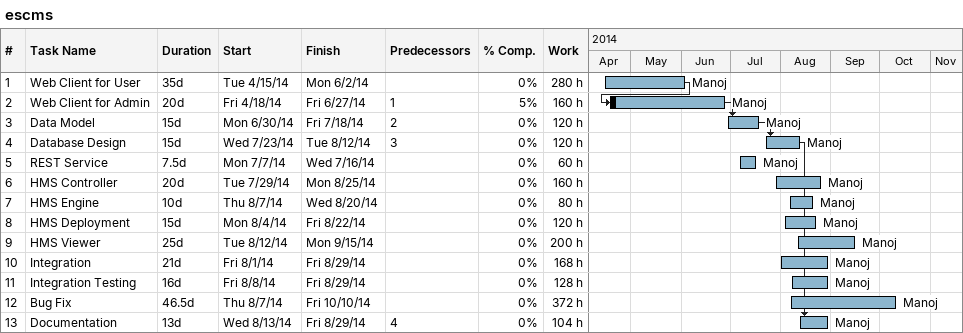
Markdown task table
escms

| ID | Task | Duration | Start | Finish | Predecessors | Resources | % complete | Work (h) |
|---|---|---|---|---|---|---|---|---|
| 1 | Web Client for User | 35d | 2014-04-15 | 2014-06-02 |  | Manoj | 0 | 280 |
| 2 | Web Client for Admin | 20d | 2014-04-18 | 2014-06-27 | 1 | Manoj | 5 | 160 |
| 3 | Data Model | 15d | 2014-06-30 | 2014-07-18 | 2 | Manoj | 0 | 120 |
| 4 | Database Design | 15d | 2014-07-23 | 2014-08-12 | 3 | Manoj | 0 | 120 |
| 5 | REST Service | 7.5d | 2014-07-07 | 2014-07-16 |  | Manoj | 0 | 60 |
| 6 | HMS Controller | 20d | 2014-07-29 | 2014-08-25 |  | Manoj | 0 | 160 |
| 7 | HMS Engine | 10d | 2014-08-07 | 2014-08-20 |  | Manoj | 0 | 80 |
| 8 | HMS Deployment | 15d | 2014-08-04 | 2014-08-22 |  | Manoj | 0 | 120 |
| 9 | HMS Viewer | 25d | 2014-08-12 | 2014-09-15 |  | Manoj | 0 | 200 |
| 10 | Integration | 21d | 2014-08-01 | 2014-08-29 |  | Manoj | 0 | 168 |
| 11 | Integration Testing | 16d | 2014-08-08 | 2014-08-29 |  | Manoj | 0 | 128 |
| 12 | Bug Fix | 46.5d | 2014-08-07 | 2014-10-10 |  | Manoj | 0 | 372 |
| 13 | Documentation | 13d | 2014-08-13 | 2014-08-29 | 4 | Manoj | 0 | 104 |
